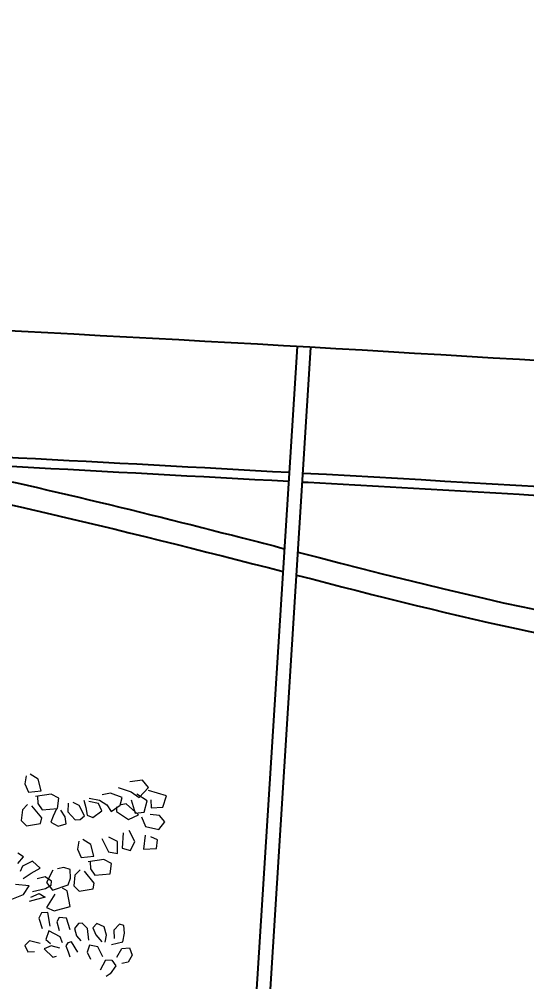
# Model space of a CAD drawing. Header units: metres. Extents: x 10 to 239, y 2 to 253.
# Drawn here: x 66.431 to 67.559, y 174.475 to 176.613 of the extents above; entities that cross this region are included whole.
import ezdxf

# ---------------------------------------------------------------- set-up
doc = ezdxf.new("R2010")
doc.units = ezdxf.units.M
doc.header["$MEASUREMENT"] = 0
doc.layers.get('Defpoints').update_dxf_attribs({"color": 9})
for name, color, linetype in [('-cotas', 252, 'Continuous'), ('1', 7, 'Continuous'), ('1estruct arco', 7, 'Continuous'), ('1lianas', 9, 'Continuous')]:
    doc.layers.add(name, color=color, linetype=linetype)
doc.layers.add('bloques veg', color=7, linetype='Continuous', lineweight=0, true_color=0xbbd5a5)
doc.styles.get("Standard").update_dxf_attribs({"font": 'arial.ttf'})
doc.dimstyles.get("Standard").update_dxf_attribs({"dimtxt": 0.18, "dimasz": 0.18, "dimexe": 0.18, "dimexo": 0.0625, "dimgap": 0.09, "dimtad": 0, "dimtih": 1, "dimtoh": 1, "dimdec": 4, "dimzin": 0, "dimdsep": 46, "dimtxsty": 'Standard', "dimcen": 0.09, "dimadec": 0, "dimazin": 0, "dimtfac": 1, "dimtdec": 4, "dimtofl": 0, "dimtmove": 0, "dimatfit": 3, "dimfxl": 1, "dimtolj": 1, "dimtzin": 0, "dimarcsym": 0})

# ---------------------------------------------------------------- blocks, each defined once
blk = doc.blocks.new('A$C0C3707A3')
at = {"layer": 'bloques veg'}
for p, q in [((2.7006, 0.3615), (2.6987, 0.347)), ((2.722, 0.3556), (2.7079, 0.3646)), ((2.6987, 0.347), (2.7049, 0.3324)), ((2.7275, 0.335), (2.722, 0.3556)), ((2.8628, 0.3422), (2.8859, 0.3344)), ((2.906, 0.3549), (2.8834, 0.3523)), ((2.9002, 0.3243), (2.9163, 0.3425)), ((2.9163, 0.3425), (2.906, 0.3549)), ((2.7049, 0.3324), (2.7275, 0.335)), ((2.7453, 0.3293), (2.7173, 0.3253)), ((2.7208, 0.3251), (2.7219, 0.3125)), ((2.7588, 0.3224), (2.7453, 0.3293)), ((2.7566, 0.3044), (2.7588, 0.3224)), ((2.8122, 0.3228), (2.8305, 0.3195)), ((2.8494, 0.3316), (2.835, 0.3289)), ((2.87, 0.3243), (2.8494, 0.3316)), ((2.8666, 0.3106), (2.87, 0.3243)), ((2.8859, 0.3344), (2.9002, 0.3243)), ((2.9145, 0.3188), (2.8963, 0.3302)), ((2.9481, 0.3278), (2.9166, 0.3368)), ((2.9419, 0.3075), (2.9481, 0.3278)), ((2.7036, 0.3111), (2.6945, 0.3017)), ((2.7286, 0.2876), (2.7113, 0.3085)), ((2.7219, 0.3125), (2.7294, 0.3018)), ((2.775, 0.314), (2.7744, 0.2987)), ((2.7947, 0.3099), (2.784, 0.3152)), ((2.8043, 0.2916), (2.7947, 0.3099)), ((2.8027, 0.3191), (2.8062, 0.306)), ((2.8062, 0.306), (2.8086, 0.2927)), ((2.8287, 0.3132), (2.8115, 0.3168)), ((2.8344, 0.3008), (2.8287, 0.3132)), ((2.8305, 0.3195), (2.8432, 0.3113)), ((2.8432, 0.3113), (2.851, 0.2994)), ((2.851, 0.2994), (2.8666, 0.3106)), ((2.8604, 0.3078), (2.8603, 0.2996)), ((2.8775, 0.3135), (2.8688, 0.3112)), ((2.8991, 0.2937), (2.8775, 0.3135)), ((2.8861, 0.3205), (2.8936, 0.2969)), ((2.9094, 0.2988), (2.9145, 0.3188)), ((2.921, 0.3205), (2.9212, 0.3066)), ((2.9212, 0.3066), (2.9419, 0.3075)), ((2.6945, 0.3017), (2.6927, 0.2826)), ((2.7294, 0.3018), (2.7566, 0.3044)), ((2.7487, 0.2906), (2.7445, 0.2802)), ((2.7544, 0.3038), (2.7487, 0.2906)), ((2.77, 0.2894), (2.7621, 0.3012)), ((2.7721, 0.2771), (2.77, 0.2894)), ((2.7744, 0.2987), (2.7875, 0.2847)), ((2.7967, 0.2849), (2.8043, 0.2916)), ((2.8086, 0.2927), (2.819, 0.2885)), ((2.819, 0.2885), (2.8344, 0.3008)), ((2.8603, 0.2996), (2.8815, 0.2855)), ((2.8815, 0.2855), (2.8991, 0.2937)), ((2.8936, 0.2969), (2.9094, 0.2988)), ((2.9046, 0.2905), (2.9114, 0.2737)), ((2.9364, 0.2932), (2.9198, 0.2946)), ((2.9454, 0.2817), (2.9364, 0.2932)), ((2.6927, 0.2826), (2.7021, 0.2735)), ((2.7021, 0.2735), (2.7265, 0.2777)), ((2.7265, 0.2777), (2.7286, 0.2876)), ((2.7445, 0.2802), (2.758, 0.2733)), ((2.758, 0.2733), (2.7721, 0.2771)), ((2.7875, 0.2847), (2.7967, 0.2849)), ((2.9114, 0.2737), (2.935, 0.2684)), ((2.935, 0.2684), (2.9454, 0.2817)), ((2.8726, 0.2622), (2.8706, 0.2349)), ((2.8931, 0.2467), (2.8832, 0.2662)), ((2.9109, 0.2585), (2.9083, 0.2334)), ((2.9328, 0.2504), (2.921, 0.2554)), ((2.7941, 0.247), (2.7922, 0.2325)), ((2.8155, 0.2411), (2.8014, 0.2501)), ((2.821, 0.2204), (2.8155, 0.2411)), ((2.8346, 0.252), (2.8468, 0.2285)), ((2.8628, 0.2468), (2.8469, 0.2541)), ((2.8626, 0.2258), (2.8628, 0.2468)), ((2.8857, 0.2308), (2.8931, 0.2467)), ((2.9312, 0.2348), (2.9328, 0.2504)), ((2.697, 0.2186), (2.6871, 0.2253)), ((2.7922, 0.2325), (2.7984, 0.2179)), ((2.8468, 0.2285), (2.8626, 0.2258)), ((2.8706, 0.2349), (2.8857, 0.2308)), ((2.9083, 0.2334), (2.9312, 0.2348)), ((2.6874, 0.2067), (2.697, 0.2186)), ((2.7129, 0.2113), (2.6956, 0.202)), ((2.7268, 0.1987), (2.7129, 0.2113)), ((2.7984, 0.2179), (2.821, 0.2204)), ((2.8388, 0.2147), (2.8108, 0.2107)), ((2.8144, 0.2105), (2.8154, 0.198)), ((2.8523, 0.2079), (2.8388, 0.2147)), ((2.8501, 0.1898), (2.8523, 0.2079)), ((2.6956, 0.202), (2.6912, 0.1926)), ((2.6968, 0.1802), (2.7106, 0.1897)), ((2.7106, 0.1897), (2.7268, 0.1987)), ((2.7486, 0.1952), (2.7381, 0.1738)), ((2.7682, 0.2005), (2.7573, 0.1976)), ((2.7797, 0.1966), (2.7682, 0.2005)), ((2.7802, 0.1816), (2.7797, 0.1966)), ((2.788, 0.1872), (2.7862, 0.1681)), ((2.7971, 0.1966), (2.788, 0.1872)), ((2.8221, 0.173), (2.8048, 0.194)), ((2.8154, 0.198), (2.8229, 0.1872)), ((2.8229, 0.1872), (2.8501, 0.1898)), ((2.7355, 0.1836), (2.7214, 0.1798)), ((2.7468, 0.1761), (2.7355, 0.1836)), ((2.7381, 0.1738), (2.7487, 0.1603)), ((2.7464, 0.169), (2.7468, 0.1761)), ((2.7487, 0.1603), (2.7763, 0.1701)), ((2.7763, 0.1701), (2.7802, 0.1816)), ((2.8201, 0.1632), (2.8221, 0.173)), ((2.7071, 0.1678), (2.6834, 0.1696)), ((2.6973, 0.1524), (2.7071, 0.1678)), ((2.7102, 0.1477), (2.7248, 0.1539)), ((2.7133, 0.1578), (2.7364, 0.1629)), ((2.7248, 0.1539), (2.7358, 0.1476)), ((2.7364, 0.1629), (2.7464, 0.169)), ((2.7529, 0.1533), (2.7383, 0.1296)), ((2.7746, 0.1591), (2.7663, 0.1639)), ((2.7797, 0.1314), (2.7746, 0.1591)), ((2.7862, 0.1681), (2.7956, 0.1589)), ((2.7956, 0.1589), (2.8201, 0.1632)), ((2.6743, 0.1427), (2.6973, 0.1524)), ((2.7358, 0.1476), (2.7076, 0.14)), ((2.7292, 0.1202), (2.7247, 0.1109)), ((2.7406, 0.121), (2.7292, 0.1202)), ((2.7383, 0.1296), (2.7515, 0.1239)), ((2.7449, 0.0965), (2.7406, 0.121)), ((2.7515, 0.1239), (2.7797, 0.1314)), ((2.7247, 0.1109), (2.7307, 0.0927)), ((2.7604, 0.1123), (2.7567, 0.1043)), ((2.7567, 0.1043), (2.7608, 0.0891)), ((2.7735, 0.1111), (2.7604, 0.1123)), ((2.7801, 0.0908), (2.7735, 0.1111)), ((2.8015, 0.1023), (2.7946, 0.1017)), ((2.8109, 0.0932), (2.8015, 0.1023)), ((2.8271, 0.1022), (2.8198, 0.0945)), ((2.8403, 0.0965), (2.8271, 0.1022)), ((2.7423, 0.0888), (2.7371, 0.0735)), ((2.7626, 0.078), (2.7423, 0.0888)), ((2.7946, 0.1017), (2.7877, 0.0928)), ((2.7877, 0.0928), (2.7912, 0.0798)), ((2.8129, 0.0728), (2.8109, 0.0932)), ((2.8198, 0.0945), (2.8255, 0.082)), ((2.8443, 0.0813), (2.8403, 0.0965)), ((2.8669, 0.1013), (2.857, 0.0905)), ((2.857, 0.0905), (2.8575, 0.0755)), ((2.8746, 0.0987), (2.8669, 0.1013)), ((2.8729, 0.0703), (2.8759, 0.0851)), ((2.8759, 0.0851), (2.8746, 0.0987)), ((2.7088, 0.0705), (2.7004, 0.0625)), ((2.7274, 0.0662), (2.7088, 0.0705)), ((2.7371, 0.0735), (2.7459, 0.0665)), ((2.7666, 0.0674), (2.7626, 0.078)), ((2.7824, 0.0693), (2.7759, 0.0676)), ((2.7941, 0.0515), (2.7824, 0.0693)), ((2.7912, 0.0798), (2.7992, 0.0715)), ((2.8255, 0.082), (2.8358, 0.0697)), ((2.8418, 0.069), (2.8443, 0.0813)), ((2.8533, 0.0651), (2.8729, 0.0703)), ((2.7004, 0.0625), (2.7058, 0.0511)), ((2.7058, 0.0511), (2.7173, 0.0519)), ((2.7471, 0.0622), (2.7346, 0.0565)), ((2.7346, 0.0565), (2.7501, 0.0421)), ((2.7621, 0.0581), (2.7471, 0.0622)), ((2.7759, 0.0676), (2.7727, 0.0621)), ((2.7727, 0.0621), (2.7767, 0.0515)), ((2.7767, 0.0515), (2.7801, 0.0431)), ((2.8141, 0.0639), (2.8105, 0.0513)), ((2.8105, 0.0513), (2.8162, 0.0388)), ((2.8289, 0.0608), (2.8141, 0.0639)), ((2.8382, 0.0435), (2.8289, 0.0608)), ((2.8627, 0.0431), (2.8714, 0.0583)), ((2.8714, 0.0583), (2.885, 0.0596)), ((2.885, 0.0596), (2.8896, 0.0469)), ((2.7501, 0.0421), (2.7566, 0.0438)), ((2.8339, 0.0203), (2.8432, 0.0379)), ((2.8432, 0.0379), (2.8538, 0.0373)), ((2.8538, 0.0373), (2.861, 0.0276)), ((2.8825, 0.0345), (2.8716, 0.0316)), ((2.8896, 0.0469), (2.8825, 0.0345)), ((2.861, 0.0276), (2.8509, 0.0132)), ((2.8509, 0.0132), (2.8439, 0.009))]:
    blk.add_line(p, q, dxfattribs=at)
blk = doc.blocks.new('*D90')
at = {"layer": '-cotas', "color": 0, "lineweight": -2, "transparency": 16777216}
for p, q in [((35.5997, 175.5332), (35.5997, 162.1857)), ((89.3642, 175.5332), (89.3642, 162.1857)), ((35.7797, 162.3657), (58.2102, 162.3657)), ((89.1842, 162.3657), (59.8709, 162.3657))]:
    blk.add_line(p, q, dxfattribs=at)
at = {"layer": '-cotas', "color": 0, "transparency": 16777216}
for points in [[(35.7797, 162.3957), (35.7797, 162.3357), (35.5997, 162.3657)], [(89.1842, 162.3957), (89.1842, 162.3357), (89.3642, 162.3657)]]:
    blk.add_solid(points, dxfattribs=at)
at = {"layer": 'Defpoints', "color": 0, "transparency": 16777216}
for p in [(35.5997, 175.5957), (89.3642, 175.5957), (89.3642, 162.3657)]:
    blk.add_point(p, dxfattribs=at)
at = {"layer": '-cotas', "color": 0, "transparency": 16777216, "insert": (59.0405, 162.3657), "char_height": 0.3, "attachment_point": 5}
blk.add_mtext('\\A1;53.7645', dxfattribs=at)

msp = doc.modelspace()

# ---------------------------------------------------------------- linework, layer by layer
at = {"layer": '1'}
for p, q in [((66.89379, 173.41654), (67.04921, 175.88609)), ((66.92946, 173.5057), (67.07915, 175.8842))]:
    msp.add_line(p, q, dxfattribs=at)
msp.add_arc((59.4886, 43.1172), 132.98381, 85.6238553, 87.2311728, dxfattribs=at)
for points in [[(65.83281, 175.67003), (66.22791, 175.64989), (66.62981, 175.62896), (67.03163, 175.60674)], [(65.82713, 175.65037), (66.22379, 175.63015), (66.6269, 175.60909), (67.03037, 175.58678)], [(67.06158, 175.60508), (67.62125, 175.57404), (68.18103, 175.54048), (68.75557, 175.50266)]]:
    msp.add_open_spline(points, degree=3, dxfattribs=at)
msp.add_open_spline([(67.06033, 175.58512), (67.06456, 175.58489), (67.06878, 175.58465), (67.62831, 175.55358), (68.18433, 175.52042), (68.75406, 175.4828)], degree=3, knots=[4.01727689, 4.01727689, 4.01727689, 4.01727689, 4.02463445, 4.02463445, 4.99075239, 4.99075239, 4.99075239, 4.99075239], dxfattribs=at)
at = {"layer": '1estruct arco'}
for radius, start, end in [(21.59873, 28.135936, 149.788644), (21.51609, 28.183951, 149.787683), (20.72709, 28.662092, 149.778129)]:
    msp.add_arc((59.06396, 158.01334), radius, start, end, dxfattribs=at)
at = {"layer": '1lianas'}
for points, knots in [([(65.82522, 175.64378), (65.85867, 175.63931), (65.89256, 175.63438), (66.27456, 175.57494), (66.6591, 175.47867), (67.01775, 175.38619)], [4.78997219, 4.78997219, 4.78997219, 4.78997219, 4.85429644, 4.85429644, 5.50749147, 5.50749147, 5.50749147, 5.50749147]), ([(66.19894, 175.63125), (66.4392, 175.5835), (66.72065, 175.51444), (66.98992, 175.44501), (67.02095, 175.437)], [5.0149205, 5.0149205, 5.0149205, 5.0149205, 5.44539401, 5.50184644, 5.50184644, 5.50184644, 5.50184644]), ([(67.05052, 175.42937), (67.55725, 175.29856), (68.23282, 175.12567), (68.54236, 175.42662), (68.65895, 175.48905)], [5.5198198, 5.5198198, 5.5198198, 5.5198198, 6.445394, 6.8979681, 6.8979681, 6.8979681, 6.8979681]), ([(67.04733, 175.37855), (67.40867, 175.28528), (67.74418, 175.19877), (68.14305, 175.19183), (68.25582, 175.20697), (68.44706, 175.2852), (68.52325, 175.34275), (68.64889, 175.42726), (68.69917, 175.45801), (68.75357, 175.47638)], [5.5254847, 5.5254847, 5.5254847, 5.5254847, 6.1862235, 6.1862235, 6.4813602, 6.4813602, 6.776497, 6.776497, 6.9970338, 6.9970338, 6.9970338, 6.9970338])]:
    msp.add_open_spline(points, degree=3, knots=knots, dxfattribs=at)

# ---------------------------------------------------------------- block references
at = {"layer": 'bloques veg', "color": 2, "xscale": 1.260409816243446, "yscale": 1.260409816243446, "zscale": 1.260409816243446, "rotation": 359.6145960760396}
msp.add_blockref('A$C0C3707A3', (63.0397, 174.49995), dxfattribs=at)

# ---------------------------------------------------------------- dimensions: what is measured, and where the dimension line sits
at = {"layer": '-cotas'}
dim = msp.add_linear_dim(base=(89.36416, 162.36569), p1=(35.59966, 175.59571), p2=(89.36416, 175.59571), angle=0, dimstyle='Standard', override={"dimtxt": 0.3}, dxfattribs=at)
dim.commit()
dim.dimension.update_dxf_attribs({"geometry": '*D90', "text_midpoint": (59.04055, 162.36569), "dimtype": 161})

doc.saveas('drawing.dxf')
